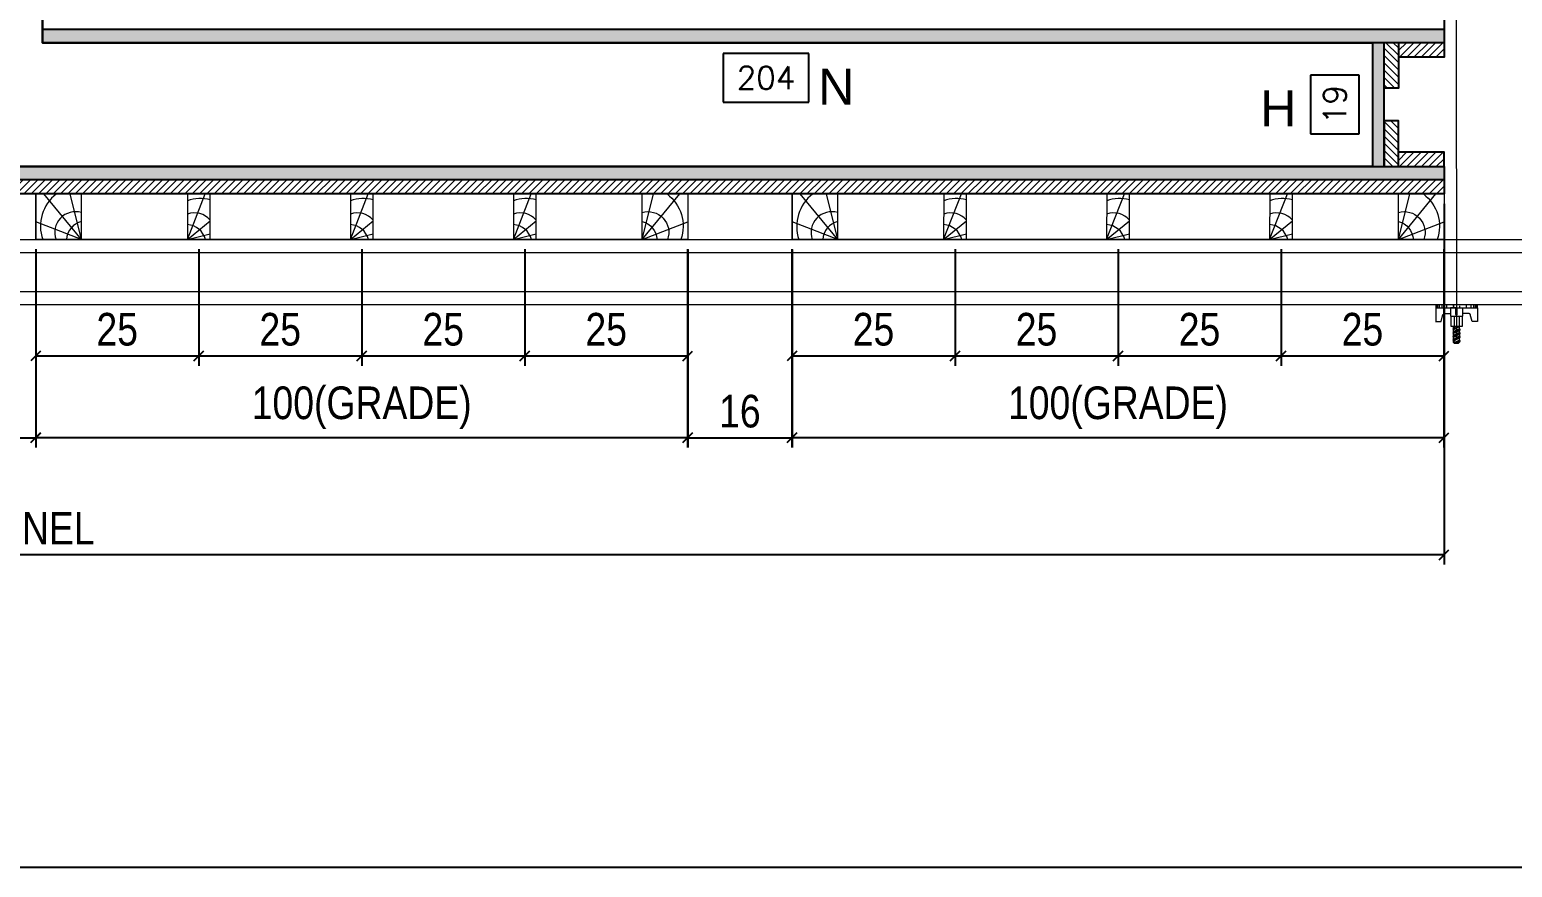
# Model space of a CAD drawing. Extents: x 14400 to 24104, y -21631 to 6985.
# Drawn here: x 22170.6 to 22625.4, y 1091.7 to 1348.7 of the extents above; entities that cross this region are included whole.
import ezdxf
from ezdxf.enums import TextEntityAlignment as Align

# ---------------------------------------------------------------- set-up
doc = ezdxf.new("R2010")
doc.units = 0
for name, color, linetype in [('CHAPA', 1, 'Continuous'), ('COTA', 241, 'Continuous'), ('MTH-PILAR-SEGUE', 5, 'Continuous'), ('SARRAFO', 251, 'Continuous'), ('TEXTO_GERAL', 7, 'Continuous')]:
    doc.layers.add(name, color=color, linetype=linetype)
for name, color, linetype, lineweight in [('Hachura', 251, 'Continuous', 9), ('Madeira', 126, 'Continuous', 18), ('Perfil Metálico', 224, 'Continuous', 18)]:
    doc.layers.add(name, color=color, linetype=linetype, lineweight=lineweight)
doc.styles.add('ARIAL', font='arial.ttf')
doc.styles.add('COTA TECNICA 2X', font='techl___.ttf', dxfattribs={"height": 10})
doc.styles.add('ROMANS', font='romans.shx')
doc.dimstyles.new('SECAO PILAR', dxfattribs={"dimtxt": 10, "dimasz": 3, "dimexe": 3, "dimexo": 3, "dimgap": 3, "dimtad": 1, "dimdec": 1, "dimlfac": 0.5, "dimzin": 12, "dimdsep": 46, "dimtxsty": 'COTA TECNICA 2X', "dimblk1": 'OBLIQUE', "dimblk2": 'OBLIQUE', "dimsah": 1, "dimcen": 0.9, "dimclrd": 256, "dimclre": 256, "dimclrt": 256, "dimadec": 1, "dimazin": 3, "dimtfac": 1, "dimtdec": 1, "dimtmove": 0, "dimatfit": 3, "dimfxl": 1, "dimtolj": 1, "dimtzin": 12, "dimarcsym": 0})
doc.dimstyles.new('SECÇÃO 2', dxfattribs={"dimtxt": 7, "dimasz": 6, "dimexe": 0.18, "dimexo": 2, "dimgap": -4, "dimtad": 3, "dimdec": 1, "dimlfac": 0.5, "dimzin": 12, "dimdsep": 46, "dimtxsty": 'ROMANS', "dimblk": 'ARCHTICK', "dimcen": 0.09, "dimse1": 1, "dimse2": 1, "dimsd1": 1, "dimsd2": 1, "dimclrd": 180, "dimclre": 5, "dimclrt": 1, "dimadec": 0, "dimazin": 3, "dimtfac": 1, "dimtdec": 1, "dimtofl": 0, "dimtmove": 0, "dimatfit": 3, "dimldrblk": 'ARCHTICK', "dimfxl": 1, "dimtolj": 1, "dimtzin": 0, "dimarcsym": 0})
pattern_1 = [(225, (12546.5476, -20748.7486), (1.12253202, -1.12253202), [])]
pattern_2 = [(315, (44580.3076, -7322.2923), (1.12253202, 1.12253202), [])]

# ---------------------------------------------------------------- blocks, each defined once
blk = doc.blocks.new('*D1164')
at = {"layer": 'COTA', "color": 180, "lineweight": -2, "transparency": 16777216}
for p, q in [((22409.67, 1341.37), (22383.33, 1341.37)), ((22383.33, 1341.37), (22383.33, 1326.37)), ((22409.67, 1326.37), (22409.67, 1341.37)), ((22383.33, 1326.37), (22409.67, 1326.37))]:
    blk.add_line(p, q, dxfattribs=at)
at = {"layer": 'Defpoints', "color": 0, "transparency": 16777216}
for p in [(22174.5, 1344.66), (22582.5, 1344.66), (22582.5, 1322.37)]:
    blk.add_point(p, dxfattribs=at)
at = {"layer": 'COTA', "color": 1, "transparency": 16777216, "insert": (22396.5, 1333.87), "char_height": 7, "attachment_point": 5, "style": 'ROMANS'}
blk.add_mtext('\\A1;204', dxfattribs=at)
blk = doc.blocks.new('_ArchTick')
at = {"color": 0, "linetype": 'ByBlock', "const_width": 0.15}
blk.add_lwpolyline([(-0.5, -0.5), (0.5, 0.5)], dxfattribs=at)
blk = doc.blocks.new('*D1166')
at = {"layer": 'COTA', "color": 180, "lineweight": -2, "transparency": 16777216}
for p, q in [((22578.5, 1334.66), (22563.5, 1334.66)), ((22563.5, 1334.66), (22563.5, 1316.66)), ((22578.5, 1316.66), (22578.5, 1334.66)), ((22563.5, 1316.66), (22578.5, 1316.66))]:
    blk.add_line(p, q, dxfattribs=at)
at = {"layer": 'Defpoints', "color": 0, "transparency": 16777216}
for p in [(22582.5, 1344.66), (22582.5, 1306.66), (22582.5, 1306.66)]:
    blk.add_point(p, dxfattribs=at)
at = {"layer": 'COTA', "color": 1, "transparency": 16777216, "insert": (22571, 1325.66), "char_height": 7, "attachment_point": 5, "rotation": 90, "style": 'ROMANS'}
blk.add_mtext('\\A1;19', dxfattribs=at)
blk = doc.blocks.new('*D1167')
at = {"layer": 'COTA', "color": 180, "lineweight": -2, "transparency": 16777216}
for p, q in [((22150.5, 1325.66), (22124.5, 1325.66)), ((22124.5, 1325.66), (22124.5, 1310.66)), ((22150.5, 1310.66), (22150.5, 1325.66)), ((22124.5, 1310.66), (22150.5, 1310.66))]:
    blk.add_line(p, q, dxfattribs=at)
at = {"layer": 'Defpoints', "color": 0, "transparency": 16777216}
for p in [(21728.5, 1306.66), (22582.5, 1306.66), (22582.5, 1306.66)]:
    blk.add_point(p, dxfattribs=at)
at = {"layer": 'COTA', "color": 1, "transparency": 16777216, "insert": (22137.5, 1318.16), "char_height": 7, "attachment_point": 5, "style": 'ROMANS'}
blk.add_mtext('\\A1;427', dxfattribs=at)
blk = doc.blocks.new('_Oblique')
at = {"color": 0, "linetype": 'ByBlock', "lineweight": -2}
blk.add_line((-0.5, -0.5), (0.5, 0.5), dxfattribs=at)
blk = doc.blocks.new('*D1171')
at = {"layer": 'COTA', "lineweight": -2, "transparency": 16777216}
for p, q in [((21706.5, 1295.26), (21706.5, 1184.54)), ((22604.5, 1295.26), (22604.5, 1184.54)), ((22604.5, 1187.54), (21706.5, 1187.54))]:
    blk.add_line(p, q, dxfattribs=at)
at = {"layer": 'Defpoints', "color": 0, "transparency": 16777216}
for p in [(21706.5, 1298.26), (22604.5, 1298.26), (21706.5, 1187.54)]:
    blk.add_point(p, dxfattribs=at)
at = {"layer": 'COTA', "lineweight": -2, "transparency": 16777216, "xscale": 3, "yscale": 3, "zscale": 3, "rotation": 180}
blk.add_blockref('_Oblique', (21706.5, 1187.54), dxfattribs=at)
at = {"layer": 'COTA', "lineweight": -2, "transparency": 16777216, "xscale": 3, "yscale": 3, "zscale": 3}
blk.add_blockref('_Oblique', (22604.5, 1187.54), dxfattribs=at)
at = {"layer": 'COTA', "transparency": 16777216, "insert": (22155.5, 1195.64), "char_height": 10, "attachment_point": 5, "style": 'COTA TECNICA 2X'}
blk.add_mtext('\\A1;449 - PAINEL', dxfattribs=at)
blk = doc.blocks.new('PONTALETE')
at = {"layer": 'Madeira'}
for q in [(2.71, 7), (7, 5.76), (7, 1.74)]:
    blk.add_line((0, 0), q, dxfattribs=at)
blk.add_lwpolyline([(0, 0), (7, 0), (7, 7), (0, 7)], close=True, dxfattribs=at)
for centre, radius, start, end in [((2.04, 0.06), 6.23, 37.2818, 109.0913), ((1.09, 0.9), 3.19, 343.603, 109.9847), ((-0.21, -0.78), 3.09, 14.6322, 86.0383)]:
    blk.add_arc(centre, radius, start, end, dxfattribs=at)
blk = doc.blocks.new('MEIO PONTALETE')
at = {"layer": 'Madeira'}
for q in [(2.71, 7), (3.5, 2.88), (3.5, 0.87)]:
    blk.add_line((0, 0), q, dxfattribs=at)
blk.add_lwpolyline([(0, 0), (3.5, 0), (3.5, 7), (0, 7)], close=True, dxfattribs=at)
for centre, radius, start, end in [((2.04, 0.06), 6.23, 76.4499, 109.0913), ((1.09, 0.9), 3.19, 40.9063, 109.9847), ((-0.21, -0.78), 3.09, 14.6322, 86.0383)]:
    blk.add_arc(centre, radius, start, end, dxfattribs=at)
blk = doc.blocks.new('*D2489')
at = {"layer": 'COTA', "lineweight": -2, "transparency": 16777216}
for p, q in [((22172.45, 1281.29), (22172.45, 1245.57)), ((22222.47, 1281.29), (22222.47, 1245.57)), ((22172.45, 1248.57), (22222.47, 1248.57))]:
    blk.add_line(p, q, dxfattribs=at)
at = {"layer": 'Defpoints', "color": 0, "transparency": 16777216}
for p in [(22172.45, 1284.29), (22222.47, 1284.29), (22222.47, 1248.57)]:
    blk.add_point(p, dxfattribs=at)
at = {"layer": 'COTA', "lineweight": -2, "transparency": 16777216, "xscale": 3, "yscale": 3, "zscale": 3, "rotation": 180}
blk.add_blockref('_Oblique', (22172.45, 1248.57), dxfattribs=at)
at = {"layer": 'COTA', "lineweight": -2, "transparency": 16777216, "xscale": 3, "yscale": 3, "zscale": 3}
blk.add_blockref('_Oblique', (22222.47, 1248.57), dxfattribs=at)
at = {"layer": 'COTA', "transparency": 16777216, "insert": (22197.46, 1256.68), "char_height": 10, "attachment_point": 5, "style": 'COTA TECNICA 2X'}
blk.add_mtext('\\A1;25', dxfattribs=at)
blk = doc.blocks.new('*D2490')
at = {"layer": 'COTA', "lineweight": -2, "transparency": 16777216}
for p, q in [((22222.47, 1281.29), (22222.47, 1245.57)), ((22272.47, 1281.29), (22272.47, 1245.57)), ((22222.47, 1248.57), (22272.47, 1248.57))]:
    blk.add_line(p, q, dxfattribs=at)
at = {"layer": 'Defpoints', "color": 0, "transparency": 16777216}
for p in [(22222.47, 1284.29), (22272.47, 1284.29), (22272.47, 1248.57)]:
    blk.add_point(p, dxfattribs=at)
at = {"layer": 'COTA', "lineweight": -2, "transparency": 16777216, "xscale": 3, "yscale": 3, "zscale": 3, "rotation": 180}
blk.add_blockref('_Oblique', (22222.47, 1248.57), dxfattribs=at)
at = {"layer": 'COTA', "lineweight": -2, "transparency": 16777216, "xscale": 3, "yscale": 3, "zscale": 3}
blk.add_blockref('_Oblique', (22272.47, 1248.57), dxfattribs=at)
at = {"layer": 'COTA', "transparency": 16777216, "insert": (22247.47, 1256.68), "char_height": 10, "attachment_point": 5, "style": 'COTA TECNICA 2X'}
blk.add_mtext('\\A1;25', dxfattribs=at)
blk = doc.blocks.new('*D2491')
at = {"layer": 'COTA', "lineweight": -2, "transparency": 16777216}
for p, q in [((22272.47, 1281.29), (22272.47, 1245.57)), ((22322.47, 1281.29), (22322.47, 1245.57)), ((22272.47, 1248.57), (22322.47, 1248.57))]:
    blk.add_line(p, q, dxfattribs=at)
at = {"layer": 'Defpoints', "color": 0, "transparency": 16777216}
for p in [(22272.47, 1284.29), (22322.47, 1284.29), (22322.47, 1248.57)]:
    blk.add_point(p, dxfattribs=at)
at = {"layer": 'COTA', "lineweight": -2, "transparency": 16777216, "xscale": 3, "yscale": 3, "zscale": 3, "rotation": 180}
blk.add_blockref('_Oblique', (22272.47, 1248.57), dxfattribs=at)
at = {"layer": 'COTA', "lineweight": -2, "transparency": 16777216, "xscale": 3, "yscale": 3, "zscale": 3}
blk.add_blockref('_Oblique', (22322.47, 1248.57), dxfattribs=at)
at = {"layer": 'COTA', "transparency": 16777216, "insert": (22297.47, 1256.68), "char_height": 10, "attachment_point": 5, "style": 'COTA TECNICA 2X'}
blk.add_mtext('\\A1;25', dxfattribs=at)
blk = doc.blocks.new('*D2492')
at = {"layer": 'COTA', "lineweight": -2, "transparency": 16777216}
for p, q in [((22172.45, 1281.29), (22172.45, 1220.46)), ((22372.46, 1281.28), (22372.46, 1220.46)), ((22372.46, 1223.46), (22172.45, 1223.46))]:
    blk.add_line(p, q, dxfattribs=at)
at = {"layer": 'Defpoints', "color": 0, "transparency": 16777216}
for p in [(22172.45, 1284.29), (22372.46, 1284.28), (22172.45, 1223.46)]:
    blk.add_point(p, dxfattribs=at)
at = {"layer": 'COTA', "lineweight": -2, "transparency": 16777216, "xscale": 3, "yscale": 3, "zscale": 3, "rotation": 180}
blk.add_blockref('_Oblique', (22172.45, 1223.46), dxfattribs=at)
at = {"layer": 'COTA', "lineweight": -2, "transparency": 16777216, "xscale": 3, "yscale": 3, "zscale": 3}
blk.add_blockref('_Oblique', (22372.46, 1223.46), dxfattribs=at)
at = {"layer": 'COTA', "transparency": 16777216, "insert": (22272.46, 1232.68), "char_height": 10, "attachment_point": 5, "style": 'COTA TECNICA 2X'}
blk.add_mtext('\\A1;100(GRADE)', dxfattribs=at)
blk = doc.blocks.new('*D2493')
at = {"layer": 'COTA', "lineweight": -2, "transparency": 16777216}
for p, q in [((22322.47, 1281.29), (22322.47, 1245.57)), ((22372.46, 1281.24), (22372.46, 1245.57)), ((22322.47, 1248.57), (22372.46, 1248.57))]:
    blk.add_line(p, q, dxfattribs=at)
at = {"layer": 'Defpoints', "color": 0, "transparency": 16777216}
for p in [(22322.47, 1284.29), (22372.46, 1284.24), (22372.46, 1248.57)]:
    blk.add_point(p, dxfattribs=at)
at = {"layer": 'COTA', "lineweight": -2, "transparency": 16777216, "xscale": 3, "yscale": 3, "zscale": 3, "rotation": 180}
blk.add_blockref('_Oblique', (22322.47, 1248.57), dxfattribs=at)
at = {"layer": 'COTA', "lineweight": -2, "transparency": 16777216, "xscale": 3, "yscale": 3, "zscale": 3}
blk.add_blockref('_Oblique', (22372.46, 1248.57), dxfattribs=at)
at = {"layer": 'COTA', "transparency": 16777216, "insert": (22347.47, 1256.68), "char_height": 10, "attachment_point": 5, "style": 'COTA TECNICA 2X'}
blk.add_mtext('\\A1;25', dxfattribs=at)
blk = doc.blocks.new('*D2494')
at = {"layer": 'COTA', "lineweight": -2, "transparency": 16777216}
for p, q in [((22404.46, 1281.29), (22404.46, 1245.57)), ((22454.48, 1281.29), (22454.48, 1245.57)), ((22404.46, 1248.57), (22454.48, 1248.57))]:
    blk.add_line(p, q, dxfattribs=at)
at = {"layer": 'Defpoints', "color": 0, "transparency": 16777216}
for p in [(22404.46, 1284.29), (22454.48, 1284.29), (22454.48, 1248.57)]:
    blk.add_point(p, dxfattribs=at)
at = {"layer": 'COTA', "lineweight": -2, "transparency": 16777216, "xscale": 3, "yscale": 3, "zscale": 3, "rotation": 180}
blk.add_blockref('_Oblique', (22404.46, 1248.57), dxfattribs=at)
at = {"layer": 'COTA', "lineweight": -2, "transparency": 16777216, "xscale": 3, "yscale": 3, "zscale": 3}
blk.add_blockref('_Oblique', (22454.48, 1248.57), dxfattribs=at)
at = {"layer": 'COTA', "transparency": 16777216, "insert": (22429.47, 1256.68), "char_height": 10, "attachment_point": 5, "style": 'COTA TECNICA 2X'}
blk.add_mtext('\\A1;25', dxfattribs=at)
blk = doc.blocks.new('*D2495')
at = {"layer": 'COTA', "lineweight": -2, "transparency": 16777216}
for p, q in [((22454.48, 1281.29), (22454.48, 1245.57)), ((22504.48, 1281.29), (22504.48, 1245.57)), ((22454.48, 1248.57), (22504.48, 1248.57))]:
    blk.add_line(p, q, dxfattribs=at)
at = {"layer": 'Defpoints', "color": 0, "transparency": 16777216}
for p in [(22454.48, 1284.29), (22504.48, 1284.29), (22504.48, 1248.57)]:
    blk.add_point(p, dxfattribs=at)
at = {"layer": 'COTA', "lineweight": -2, "transparency": 16777216, "xscale": 3, "yscale": 3, "zscale": 3, "rotation": 180}
blk.add_blockref('_Oblique', (22454.48, 1248.57), dxfattribs=at)
at = {"layer": 'COTA', "lineweight": -2, "transparency": 16777216, "xscale": 3, "yscale": 3, "zscale": 3}
blk.add_blockref('_Oblique', (22504.48, 1248.57), dxfattribs=at)
at = {"layer": 'COTA', "transparency": 16777216, "insert": (22479.48, 1256.68), "char_height": 10, "attachment_point": 5, "style": 'COTA TECNICA 2X'}
blk.add_mtext('\\A1;25', dxfattribs=at)
blk = doc.blocks.new('*D2496')
at = {"layer": 'COTA', "lineweight": -2, "transparency": 16777216}
for p, q in [((22504.48, 1281.29), (22504.48, 1245.57)), ((22554.48, 1281.29), (22554.48, 1245.57)), ((22504.48, 1248.57), (22554.48, 1248.57))]:
    blk.add_line(p, q, dxfattribs=at)
at = {"layer": 'Defpoints', "color": 0, "transparency": 16777216}
for p in [(22504.48, 1284.29), (22554.48, 1284.29), (22554.48, 1248.57)]:
    blk.add_point(p, dxfattribs=at)
at = {"layer": 'COTA', "lineweight": -2, "transparency": 16777216, "xscale": 3, "yscale": 3, "zscale": 3, "rotation": 180}
blk.add_blockref('_Oblique', (22504.48, 1248.57), dxfattribs=at)
at = {"layer": 'COTA', "lineweight": -2, "transparency": 16777216, "xscale": 3, "yscale": 3, "zscale": 3}
blk.add_blockref('_Oblique', (22554.48, 1248.57), dxfattribs=at)
at = {"layer": 'COTA', "transparency": 16777216, "insert": (22529.48, 1256.68), "char_height": 10, "attachment_point": 5, "style": 'COTA TECNICA 2X'}
blk.add_mtext('\\A1;25', dxfattribs=at)
blk = doc.blocks.new('*D2497')
at = {"layer": 'COTA', "lineweight": -2, "transparency": 16777216}
for p, q in [((22404.46, 1281.29), (22404.46, 1220.46)), ((22604.47, 1281.28), (22604.47, 1220.46)), ((22604.47, 1223.46), (22404.46, 1223.46))]:
    blk.add_line(p, q, dxfattribs=at)
at = {"layer": 'Defpoints', "color": 0, "transparency": 16777216}
for p in [(22404.46, 1284.29), (22604.47, 1284.28), (22404.46, 1223.46)]:
    blk.add_point(p, dxfattribs=at)
at = {"layer": 'COTA', "lineweight": -2, "transparency": 16777216, "xscale": 3, "yscale": 3, "zscale": 3, "rotation": 180}
blk.add_blockref('_Oblique', (22404.46, 1223.46), dxfattribs=at)
at = {"layer": 'COTA', "lineweight": -2, "transparency": 16777216, "xscale": 3, "yscale": 3, "zscale": 3}
blk.add_blockref('_Oblique', (22604.47, 1223.46), dxfattribs=at)
at = {"layer": 'COTA', "transparency": 16777216, "insert": (22504.46, 1232.68), "char_height": 10, "attachment_point": 5, "style": 'COTA TECNICA 2X'}
blk.add_mtext('\\A1;100(GRADE)', dxfattribs=at)
blk = doc.blocks.new('*D2498')
at = {"layer": 'COTA', "lineweight": -2, "transparency": 16777216}
for p, q in [((22554.48, 1281.29), (22554.48, 1245.57)), ((22604.47, 1281.24), (22604.47, 1245.57)), ((22554.48, 1248.57), (22604.47, 1248.57))]:
    blk.add_line(p, q, dxfattribs=at)
at = {"layer": 'Defpoints', "color": 0, "transparency": 16777216}
for p in [(22554.48, 1284.29), (22604.47, 1284.24), (22604.47, 1248.57)]:
    blk.add_point(p, dxfattribs=at)
at = {"layer": 'COTA', "lineweight": -2, "transparency": 16777216, "xscale": 3, "yscale": 3, "zscale": 3, "rotation": 180}
blk.add_blockref('_Oblique', (22554.48, 1248.57), dxfattribs=at)
at = {"layer": 'COTA', "lineweight": -2, "transparency": 16777216, "xscale": 3, "yscale": 3, "zscale": 3}
blk.add_blockref('_Oblique', (22604.47, 1248.57), dxfattribs=at)
at = {"layer": 'COTA', "transparency": 16777216, "insert": (22579.47, 1256.68), "char_height": 10, "attachment_point": 5, "style": 'COTA TECNICA 2X'}
blk.add_mtext('\\A1;25', dxfattribs=at)
blk = doc.blocks.new('*D2500')
at = {"layer": 'COTA', "lineweight": -2, "transparency": 16777216}
for p, q in [((22372.48, 1281.26), (22372.48, 1220.46)), ((22404.49, 1281.22), (22404.49, 1220.46)), ((22372.48, 1223.46), (22404.49, 1223.46))]:
    blk.add_line(p, q, dxfattribs=at)
at = {"layer": 'Defpoints', "color": 0, "transparency": 16777216}
for p in [(22372.48, 1284.26), (22404.49, 1284.22), (22404.49, 1223.46)]:
    blk.add_point(p, dxfattribs=at)
at = {"layer": 'COTA', "lineweight": -2, "transparency": 16777216, "xscale": 3, "yscale": 3, "zscale": 3, "rotation": 180}
blk.add_blockref('_Oblique', (22372.48, 1223.46), dxfattribs=at)
at = {"layer": 'COTA', "lineweight": -2, "transparency": 16777216, "xscale": 3, "yscale": 3, "zscale": 3}
blk.add_blockref('_Oblique', (22404.49, 1223.46), dxfattribs=at)
at = {"layer": 'COTA', "transparency": 16777216, "insert": (22388.48, 1231.56), "char_height": 10, "attachment_point": 5, "style": 'COTA TECNICA 2X'}
blk.add_mtext('\\A1;16', dxfattribs=at)
blk = doc.blocks.new('*D2501')
at = {"layer": 'COTA', "lineweight": -2, "transparency": 16777216}
for p, q in [((22138.48, 1281.26), (22138.48, 1220.46)), ((22172.49, 1281.27), (22172.49, 1220.46)), ((22138.48, 1223.46), (22172.49, 1223.46))]:
    blk.add_line(p, q, dxfattribs=at)
at = {"layer": 'Defpoints', "color": 0, "transparency": 16777216}
for p in [(22138.48, 1284.26), (22172.49, 1284.27), (22172.49, 1223.46)]:
    blk.add_point(p, dxfattribs=at)
at = {"layer": 'COTA', "lineweight": -2, "transparency": 16777216, "xscale": 3, "yscale": 3, "zscale": 3, "rotation": 180}
blk.add_blockref('_Oblique', (22138.48, 1223.46), dxfattribs=at)
at = {"layer": 'COTA', "lineweight": -2, "transparency": 16777216, "xscale": 3, "yscale": 3, "zscale": 3}
blk.add_blockref('_Oblique', (22172.49, 1223.46), dxfattribs=at)
at = {"layer": 'COTA', "transparency": 16777216, "insert": (22155.48, 1231.54), "char_height": 10, "attachment_point": 5, "style": 'COTA TECNICA 2X'}
blk.add_mtext('\\A1;17', dxfattribs=at)
blk = doc.blocks.new('C')
at = {"layer": 'Hachura', "color": 0}
for p, q in [((0, 3.22), (0, -3.22)), ((0.45, 3.22), (0, 3.22)), ((0.46, 3.16), (0, 3.16)), ((0.46, 3.05), (0, 3.05)), ((0.46, 2.88), (0, 2.88)), ((0, 2.75), (0, -1.16)), ((0.46, 2.65), (0, 2.65)), ((0.45, -3.23), (0.45, 3.22)), ((0.45, 3.22), (2.58, 3.22)), ((2.58, 2.39), (1.47, 2.09)), ((2.58, 3.22), (2.58, 2.39)), ((0.46, 2.23), (0, 2.23)), ((0.46, 1.51), (0, 1.51)), ((0.39, 0.49), (0.17, 0.49)), ((1.74, 0.97), (0.45, 0.97)), ((1.45, 0.1), (0.45, 0.1)), ((1.35, 1.94), (1.35, 0.96)), ((1.74, -0.97), (1.74, 0.97)), ((1.74, 0.97), (1.74, 0.84)), ((1.74, 0.97), (1.74, 0.84)), ((1.74, 0.84), (3.35, 0.84)), ((3.35, 0.45), (1.74, 0.45)), ((3.32, 0.84), (3.32, -0.84)), ((3.35, 0.84), (3.35, -0.84)), ((3.68, 0.45), (3.35, 0.45)), ((3.84, -0.52), (3.35, 0.45)), ((3.35, 0.06), (3.67, -0.57)), ((3.68, 0.45), (4.16, -0.52)), ((3.72, 0.5), (4.25, -0.57)), ((4.37, -0.55), (3.83, 0.53)), ((4.15, 0.45), (3.93, 0.45)), ((4.42, -0.52), (3.93, 0.45)), ((4.15, 0.45), (4.26, 0.45)), ((4.26, 0.45), (4.74, -0.52)), ((4.3, 0.5), (4.83, -0.57)), ((4.95, -0.55), (4.41, 0.53)), ((4.51, 0.45), (4.84, 0.45)), ((5, -0.52), (4.51, 0.45)), ((4.84, 0.45), (5.32, -0.52)), ((4.88, 0.5), (5.41, -0.57)), ((5.53, -0.55), (4.99, 0.53)), ((5.58, -0.52), (5.09, 0.45)), ((5.42, 0.45), (5.09, 0.45)), ((5.58, -0.52), (5.09, 0.45)), ((5.42, 0.45), (5.74, -0.19)), ((5.46, 0.5), (5.74, -0.07)), ((5.74, 0.19), (5.57, 0.53)), ((5.74, 0.32), (5.68, 0.45)), ((5.68, 0.45), (5.74, 0.45)), ((5.74, 0.45), (5.9, 0.29)), ((5.74, 0.45), (5.74, -0.52)), ((5.9, -0.36), (5.9, 0.29)), ((0.45, 0), (0, 0)), ((0.46, -1.52), (0, -1.52)), ((0.46, -2.23), (0, -2.23)), ((0.08, -0.48), (0.29, -0.48)), ((0.29, -0.48), (0.4, -0.48)), ((0.45, 0), (0.45, -0.97)), ((0.45, -0.16), (1.45, -0.16)), ((0.45, -0.65), (0.45, -0.32)), ((0.45, -3.23), (0.45, -0.65)), ((0.45, -0.97), (1.74, -0.97)), ((1.35, -1.94), (1.35, -0.97)), ((2.58, -2.39), (1.47, -2.1)), ((3.35, -0.32), (1.74, -0.32)), ((3.35, -0.84), (1.74, -0.84)), ((3.35, -0.07), (3.58, -0.52)), ((3.35, -0.52), (3.58, -0.52)), ((3.84, -0.52), (4.16, -0.52)), ((4.42, -0.52), (4.74, -0.52)), ((4.63, -0.52), (4.74, -0.52)), ((5, -0.52), (5.32, -0.52)), ((5.58, -0.52), (5.74, -0.52)), ((5.74, -0.52), (5.9, -0.36)), ((5.74, -0.52), (5.74, -0.52)), ((0.46, -2.65), (0, -2.65)), ((0.46, -2.88), (0, -2.88)), ((0.46, -3.05), (0, -3.05)), ((0.46, -3.16), (0, -3.16)), ((0, -3.22), (2.57, -3.22)), ((2.58, -3.23), (2.58, -2.39))]:
    blk.add_line(p, q, dxfattribs=at)
for centre, radius, start, end in [((1.52, 1.94), 0.161, 104.7436, 180), ((1.44, -0.03), 0.129, 272.695, 87.305), ((3.81, 0.39), 0.143, 25.5688, 154.4312), ((4.39, 0.39), 0.143, 25.5688, 154.4312), ((4.97, 0.39), 0.143, 25.5688, 154.4312), ((5.55, 0.39), 0.143, 25.5688, 154.4312), ((0.17, -0.37), 0.174, 221.744, 317.8592), ((1.52, -1.94), 0.161, 180, 255.2564), ((3.71, -0.4), 0.174, 222.1408, 318.256), ((4.29, -0.4), 0.174, 222.1408, 318.256), ((4.87, -0.4), 0.174, 222.1408, 318.256), ((5.45, -0.4), 0.174, 222.1408, 318.256), ((5.61, -0.4), 0.174, 317.8592, 318.256)]:
    blk.add_arc(centre, radius, start, end, dxfattribs=at)

msp = doc.modelspace()

# ---------------------------------------------------------------- hatches: boundary and pattern name
at = {"layer": 'Hachura'}
h = msp.add_hatch(color=256, dxfattribs=at)
h.dxf.hatch_style = 1
h.paths.add_polyline_path([(22604.5, 1344.66), (22604.5, 1348.66), (22174.5, 1348.66), (22174.5, 1344.66)])
h = msp.add_hatch(color=256, dxfattribs=at)
h.dxf.hatch_style = 1
h.paths.add_polyline_path([(22586.1, 1344.66), (22582.5, 1344.66), (22582.5, 1306.66), (22586.1, 1306.66)])
h = msp.add_hatch(dxfattribs=at)
h.set_pattern_fill('ANSI31', color=256, scale=0.5, angle=270, style=0)
h.set_pattern_definition(pattern_2)
h.paths.add_polyline_path([(22586.1, 1330.66), (22590.5, 1330.66), (22590.5, 1344.66), (22586.1, 1344.66)])
h = msp.add_hatch(dxfattribs=at)
h.set_pattern_fill('ANSI31', color=256, scale=0.5, angle=180, style=0)
h.set_pattern_definition(pattern_1)
h.paths.add_polyline_path([(22590.5, 1344.66), (22590.5, 1340.26), (22604.5, 1340.26), (22604.5, 1344.66)])
h = msp.add_hatch(dxfattribs=at)
h.set_pattern_fill('ANSI31', color=256, scale=0.5, angle=270, style=0)
h.set_pattern_definition(pattern_2)
h.paths.add_polyline_path([(22586.1, 1320.66), (22590.5, 1320.66), (22590.5, 1306.66), (22586.1, 1306.66)])
h = msp.add_hatch(dxfattribs=at)
h.set_pattern_fill('ANSI31', color=256, scale=0.5, angle=180, style=0)
h.set_pattern_definition(pattern_1)
h.paths.add_polyline_path([(22590.5, 1306.66), (22590.5, 1311.06), (22604.5, 1311.06), (22604.5, 1306.66)])
h = msp.add_hatch(color=256, dxfattribs=at)
h.dxf.hatch_style = 1
h.paths.add_polyline_path([(22604.5, 1302.66), (22604.5, 1306.66), (21706.5, 1306.66), (21706.5, 1302.66)])
h = msp.add_hatch(dxfattribs=at)
h.set_pattern_fill('ANSI31', color=256, scale=0.5, angle=180, style=0)
h.set_pattern_definition([(225, (12610.5476, -20740.3486), (1.12253202, -1.12253202), [])])
h.paths.add_polyline_path([(22604.5, 1298.26), (22604.5, 1302.66), (21706.5, 1302.66), (21706.5, 1298.26)])

# ---------------------------------------------------------------- linework, layer by layer
at = {"layer": 'CHAPA'}
for points in [[(22604.5, 1348.66), (22604.5, 1344.66), (22174.5, 1344.66), (22174.5, 1348.66)], [(21706.5, 1302.66), (21706.5, 1306.66), (22604.5, 1306.66), (22604.5, 1302.66)]]:
    msp.add_lwpolyline(points, dxfattribs=at)
msp.add_lwpolyline([(22586.1, 1344.66), (22582.5, 1344.66), (22582.5, 1306.66), (22586.1, 1306.66)], close=True, dxfattribs=at)
at = {"layer": 'COTA'}
msp.add_lwpolyline([(21532.94, 2489.45), (24104.17, 2489.45), (24104.17, 1091.66), (21532.94, 1091.66)], close=True, dxfattribs=at)
at = {"layer": 'Hachura'}
msp.add_line((22608.37, 1253.46), (22608.36, 1393.79), dxfattribs=at)
at = {"layer": 'Madeira'}
for points in [[(22172.49, 1284.26), (22172.5, 1298.26), (22372.49, 1298.26), (22372.48, 1284.26)], [(22404.49, 1284.26), (22404.51, 1298.26), (22604.5, 1298.26), (22604.49, 1284.26)]]:
    msp.add_lwpolyline(points, close=True, dxfattribs=at)
at = {"layer": 'MTH-PILAR-SEGUE', "linetype": 'Continuous'}
msp.add_lwpolyline([(22136.5, 1344.66), (22136.5, 1724.66), (21728.5, 1724.66), (21728.5, 1762.66), (22136.5, 1762.66), (22136.5, 2142.66), (21728.5, 2142.66), (21728.5, 2180.66), (22618.5, 2180.66), (22618.5, 2142.66), (22174.5, 2142.66), (22174.5, 1762.66), (22582.5, 1762.66), (22582.5, 1724.66), (22174.5, 1724.66), (22174.5, 1344.66), (22582.5, 1344.66), (22582.5, 1306.66), (21728.5, 1306.66), (21728.5, 1344.66), (22136.5, 1344.66)], dxfattribs=at)
at = {"layer": 'Perfil Metálico'}
for points in [[(21661.04, 1264.26), (21661.04, 1284.26), (22649.94, 1284.26), (22649.94, 1264.26)], [(22649.94, 1280.26), (22649.94, 1268.26), (21661.04, 1268.26), (21661.04, 1280.26)]]:
    msp.add_lwpolyline(points, close=True, dxfattribs=at)
at = {"layer": 'SARRAFO'}
for points in [[(22604.5, 1348.66), (22174.5, 1348.66), (22174.5, 1352.66), (22604.5, 1352.66)], [(21706.5, 1302.66), (22604.5, 1302.66), (22604.5, 1298.26), (21706.5, 1298.26)]]:
    msp.add_lwpolyline(points, close=True, dxfattribs=at)
for points in [[(22590.5, 1344.66), (22590.5, 1330.66), (22586.1, 1330.66), (22586.1, 1344.66)], [(22604.5, 1344.66), (22604.5, 1340.26), (22590.5, 1340.26)], [(22590.5, 1306.66), (22590.5, 1320.66), (22586.1, 1320.66), (22586.1, 1306.66)], [(22604.5, 1306.66), (22604.5, 1311.06), (22590.5, 1311.06)]]:
    msp.add_lwpolyline(points, dxfattribs=at)

# ---------------------------------------------------------------- block references
at = {"layer": 'Hachura', "linetype": 'Continuous', "xscale": 2, "yscale": 2, "zscale": 2, "rotation": 270}
msp.add_blockref('C', (22608.37, 1264.26), dxfattribs=at)
at = {"layer": 'Madeira'}
for name, p, xscale, yscale, zscale, rotation in [('PONTALETE', (22186.49, 1284.25), 2, 2, 2, 89.93708930310329), ('MEIO PONTALETE', (22218.99, 1284.26), 1.999999997962732, 1.999999997962732, 1.999999997962732, 359.9370893031033), ('MEIO PONTALETE', (22268.99, 1284.26), 1.999999997962732, 1.999999997962732, 1.999999997962732, 359.9370893031033), ('MEIO PONTALETE', (22318.99, 1284.26), 1.999999997962732, 1.999999997962732, 1.999999997962732, 359.9370893031033), ('PONTALETE', (22358.48, 1284.27), -2, 2, 2, 269.9370893031033), ('PONTALETE', (22418.49, 1284.25), 2, 2, 2, 89.93708930310329), ('MEIO PONTALETE', (22450.99, 1284.26), 1.999999997962732, 1.999999997962732, 1.999999997962732, 359.9370893031033), ('MEIO PONTALETE', (22500.99, 1284.26), 1.999999997962732, 1.999999997962732, 1.999999997962732, 359.9370893031033), ('MEIO PONTALETE', (22550.99, 1284.26), 1.999999997962732, 1.999999997962732, 1.999999997962732, 359.9370893031033), ('PONTALETE', (22590.49, 1284.27), -2, 2, 2, 269.9370893031033)]:
    msp.add_blockref(name, p, dxfattribs=dict(at, xscale=xscale, yscale=yscale, zscale=zscale, rotation=rotation))

# ---------------------------------------------------------------- texts
at = {"layer": 'TEXTO_GERAL', "style": 'ARIAL'}
for s, p in [('N', (22418.03, 1331.19)), ('H', (22553.7, 1324.5))]:
    msp.add_text(s, height=11, dxfattribs=at).set_placement(p, align=Align.MIDDLE_CENTER)

# ---------------------------------------------------------------- dimensions: what is measured, and where the dimension line sits
at = {"layer": 'COTA'}
for base, p1, p2, picture, middle in [((22582.5, 1322.37), (22174.5, 1344.66), (22582.5, 1344.66), '*D1164', (22396.5, 1322.37)), ((22582.5, 1306.66), (21728.5, 1306.66), (22582.5, 1306.66), '*D1167', (22137.5, 1306.66))]:
    dim = msp.add_linear_dim(base=base, p1=p1, p2=p2, dimstyle='SECÇÃO 2', dxfattribs=at)
    dim.commit()
    dim.dimension.update_dxf_attribs({"geometry": picture, "text_midpoint": middle, "dimtype": 160})
dim = msp.add_linear_dim(base=(22582.5, 1306.66), p1=(22582.5, 1344.66), p2=(22582.5, 1306.66), angle=270, dimstyle='SECÇÃO 2', dxfattribs=at)
dim.commit()
dim.dimension.update_dxf_attribs({"geometry": '*D1166', "text_midpoint": (22571, 1325.66)})
for base, p1, p2, text, picture, middle in [((21706.5, 1187.54), (22604.5, 1298.26), (21706.5, 1298.26), '<> - PAINEL', '*D1171', (22155.5, 1195.64)), ((22172.45, 1223.46), (22372.46, 1284.28), (22172.45, 1284.29), '<>(GRADE)', '*D2492', (22272.46, 1232.68)), ((22404.46, 1223.46), (22604.47, 1284.28), (22404.46, 1284.29), '<>(GRADE)', '*D2497', (22504.46, 1232.68))]:
    dim = msp.add_linear_dim(base=base, p1=p1, p2=p2, text=text, dimstyle='SECAO PILAR', dxfattribs=at)
    dim.commit()
    dim.dimension.update_dxf_attribs({"geometry": picture, "text_midpoint": middle})
for base, p1, p2, picture, middle in [((22172.49, 1223.46), (22138.48, 1284.26), (22172.49, 1284.27), '*D2501', (22155.48, 1231.54)), ((22222.47, 1248.57), (22172.45, 1284.29), (22222.47, 1284.29), '*D2489', (22197.46, 1256.68)), ((22272.47, 1248.57), (22222.47, 1284.29), (22272.47, 1284.29), '*D2490', (22247.47, 1256.68)), ((22322.47, 1248.57), (22272.47, 1284.29), (22322.47, 1284.29), '*D2491', (22297.47, 1256.68)), ((22372.46, 1248.57), (22322.47, 1284.29), (22372.46, 1284.24), '*D2493', (22347.47, 1256.68)), ((22404.49, 1223.46), (22372.48, 1284.26), (22404.49, 1284.22), '*D2500', (22388.48, 1231.56)), ((22454.48, 1248.57), (22404.46, 1284.29), (22454.48, 1284.29), '*D2494', (22429.47, 1256.68)), ((22504.48, 1248.57), (22454.48, 1284.29), (22504.48, 1284.29), '*D2495', (22479.48, 1256.68)), ((22554.48, 1248.57), (22504.48, 1284.29), (22554.48, 1284.29), '*D2496', (22529.48, 1256.68)), ((22604.47, 1248.57), (22554.48, 1284.29), (22604.47, 1284.24), '*D2498', (22579.47, 1256.68))]:
    dim = msp.add_linear_dim(base=base, p1=p1, p2=p2, dimstyle='SECAO PILAR', dxfattribs=at)
    dim.commit()
    dim.dimension.update_dxf_attribs({"geometry": picture, "text_midpoint": middle})

doc.saveas('drawing.dxf')
